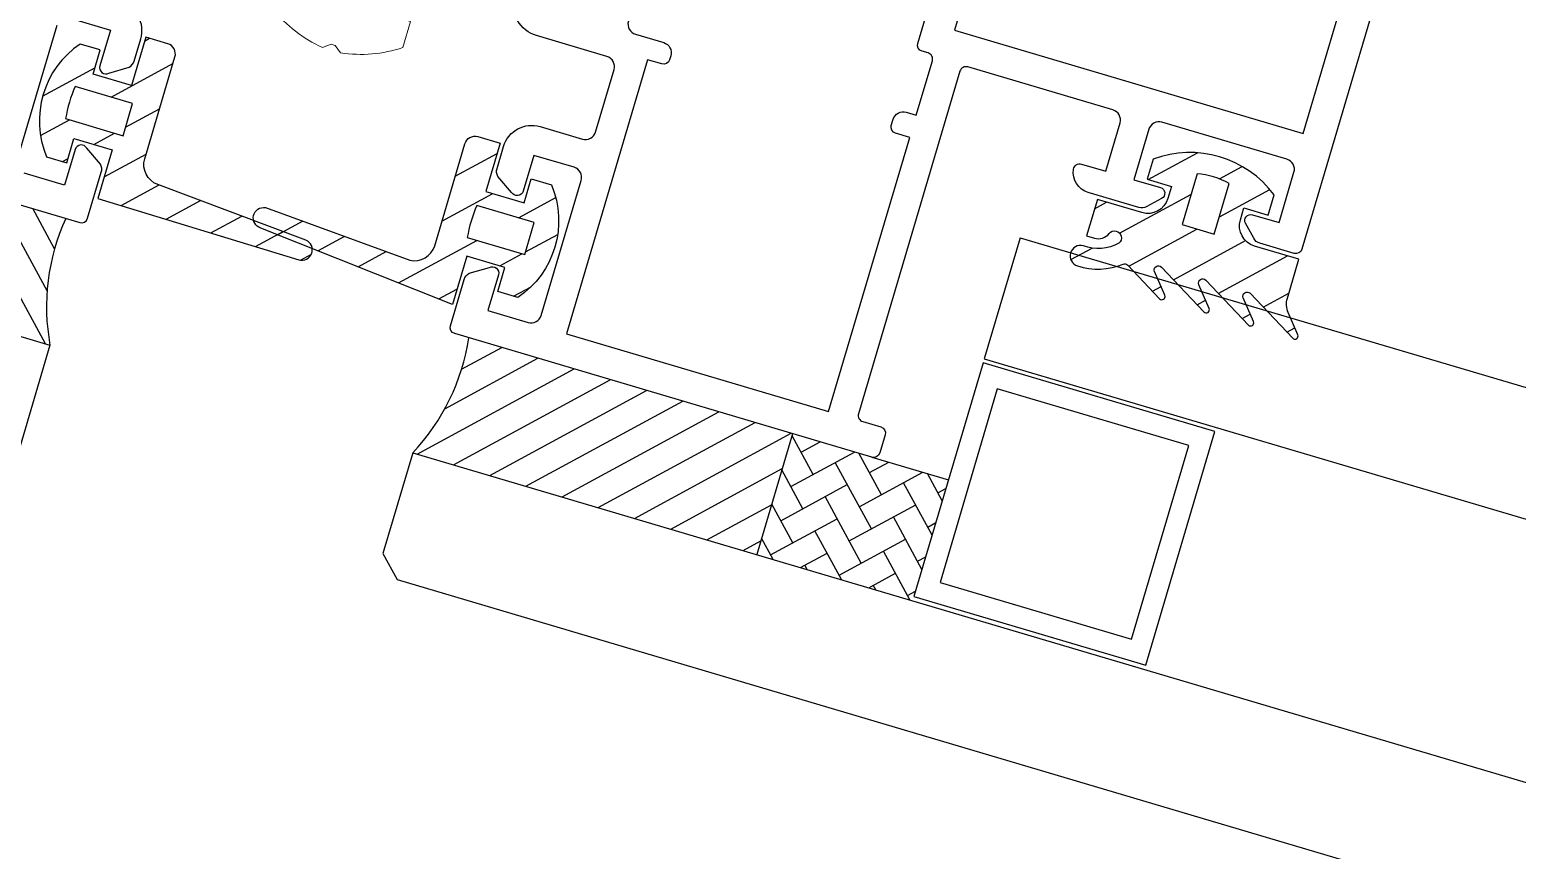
# Model space of a CAD drawing. Header units: millimetres. Extents: x 62878 to 70819, y -67946 to -61850.
# Drawn here: x 67049.31 to 67056.39, y -67031.06 to -67027.16 of the extents above; entities that cross this region are included whole.
import ezdxf

# ---------------------------------------------------------------- set-up
doc = ezdxf.new("R2010")
doc.units = ezdxf.units.MM
doc.layers.add('DOGRAMA', color=171, linetype='Continuous', lineweight=0)
doc.layers.add('DOĞRAMA-yeni', color=40, linetype='Continuous')
pattern_1 = [(28.49895813237898, (66948.84403306528, -66984.1497332581), (-0.075746416285702, 0.1395135940325284), [])]

# ---------------------------------------------------------------- blocks, each defined once
blk = doc.blocks.new('SPANDREL 98')
at = {"layer": 'DOĞRAMA-yeni', "color": 122, "lineweight": -2}
for p, q in [((46272.91855278611, 27296.66940725674), (46178.74697526782, 27268.83141178674)), ((46178.74697526782, 27268.83141178674), (46178.88856122789, 27268.35187720413))]:
    blk.add_line(p, q, dxfattribs=at)
blk = doc.blocks.new('SPANDREL 96')
at = {"layer": 'DOĞRAMA-yeni', "color": 122, "lineweight": -2}
for p, q in [((46174.13256305647, 27269.3453769835), (46168.09042731568, 27267.56139388669)), ((46174.13256305647, 27269.34537698348), (46174.30246620854, 27268.76993548437)), ((46174.30246620854, 27268.76993548439), (46168.02197479446, 27266.91557619772)), ((46177.02076404241, 27268.32131884804), (46084.94526385426, 27241.10294336062)), ((46177.02076404238, 27268.32131884803), (46177.16235000245, 27267.84178426543)), ((46177.16235000248, 27267.84178426543), (46177.09476027798, 27267.7175601569)), ((46177.09476027798, 27267.71756015691), (46085.22044727582, 27240.55859141781))]:
    blk.add_line(p, q, dxfattribs=at)
for points in [[(46174.63660907429, 27267.63823386944), (46173.53367953432, 27267.31258616127), (46173.20520010696, 27268.42510639293), (46174.30812964695, 27268.75075410108)], [(46174.51238496577, 27267.70582359393), (46173.60126925881, 27267.43681026981), (46173.32942421549, 27268.35751666841), (46174.24053992245, 27268.62652999253)]]:
    blk.add_lwpolyline(points, close=True, dxfattribs=at)
blk = doc.blocks.new('a2we')
at = {"lineweight": 5, "ltscale": 0.5}
for p, q in [((-196.0144480926461, -415.2868589025547), (-196.5925912144022, -417.2488821181558)), ((-196.0144480926461, -415.2868589025547), (-195.4639709594615, -417.7110762494052)), ((-197.5747968978259, -417.6063757508618), (-196.5747276986959, -417.2423803302317)), ((-196.5747276986959, -417.2423803302317), (-194.1582851917165, -418.2620245979042)), ((-194.1582851917165, -418.2620245979042), (-197.5747968978259, -417.6063757508618)), ((-195.1583543907882, -418.6260200186506), (-197.5747968978259, -417.6063757508618)), ((-196.8896500078097, -417.895480952812), (-197.0961171580722, -418.3448917148726)), ((-197.1143788935161, -419.7428166739272), (-197.1143788935161, -418.4283854465556)), ((-194.1582851917165, -418.2620245979042), (-195.1583543907882, -418.6260200186506)), ((-195.1583543907882, -418.6260200186506), (-194.9264251741961, -419.2953524503964)), ((-194.9154016761394, -420.634479622855), (-194.9154016761394, -419.3608343693425)), ((-198.1144480926461, -420.1068120946153), (-197.1143788935161, -419.7428166739268)), ((-194.9154016761721, -421.4039929561312), (-198.1144480926461, -420.1068120946153)), ((-193.9153324771005, -421.0399975355008), (-198.1144480926461, -420.1068120946153)), ((-197.1143788935161, -419.7428166739268), (-193.9153324771005, -421.0399975355008)), ((-197.1143788935161, -419.7428166739268), (-193.9153324771005, -421.0399975355008)), ((-197.1143788935161, -422.2969096404012), (-197.1143788935162, -420.512330007273)), ((-193.9153324771005, -421.0399975355008), (-194.9154016761721, -421.4039929561312)), ((-194.9154016761721, -423.1885725893157), (-194.9154016761721, -421.4039929561312)), ((-198.1144480926461, -422.6609050610894), (-197.1143788935161, -422.2969096404012)), ((-197.1143788935161, -422.2969096404012), (-193.9153324771005, -423.594090501975)), ((-197.1143788935161, -422.2969096404012), (-193.9153324771005, -423.594090501975)), ((-194.9154016761721, -423.9580859226053), (-198.1144480926461, -422.6609050610894)), ((-193.9153324771005, -423.594090501975), (-198.1144480926461, -422.6609050610894)), ((-197.1143788935161, -424.8510026068752), (-197.1143788935162, -423.0664229737469)), ((-193.9153324771005, -423.594090501975), (-194.9154016761721, -423.9580859226053)), ((-194.9154016761721, -425.7426655557898), (-194.9154016761721, -423.9580859226053)), ((-198.1144480926461, -425.2149980275636), (-197.1143788935161, -424.8510026068752)), ((-194.9154016761721, -426.5121788890793), (-198.1144480926461, -425.2149980275636)), ((-193.9153324771005, -426.1481834684492), (-198.1144480926461, -425.2149980275636)), ((-197.1143788935161, -424.8510026068752), (-193.9153324771005, -426.1481834684492)), ((-197.1143788935161, -424.8510026068752), (-193.9153324771005, -426.1481834684492)), ((-197.1143788935161, -427.3050955733496), (-197.1143788935162, -425.6205159402211)), ((-193.9153324771005, -426.1481834684492), (-194.9154016761721, -426.5121788890793)), ((-194.9154016761721, -428.1967585222638), (-194.9154016761721, -426.5121788890793)), ((-198.1144480926461, -427.669090994038), (-197.1143788935161, -427.3050955733496)), ((-197.1143788935161, -427.3050955733496), (-193.9153324771005, -428.6022764349236)), ((-197.1143788935161, -427.3050955733496), (-193.9153324771005, -428.6022764349236)), ((-194.9154016761721, -428.9662718555534), (-198.1144480926461, -427.669090994038)), ((-193.9153324771005, -428.6022764349236), (-198.1144480926461, -427.669090994038)), ((-197.1143788935161, -429.5591885398237), (-197.1143788935161, -428.0237477951896)), ((-193.9153324771005, -428.6022764349236), (-194.9154016761721, -428.9662718555534)), ((-194.9154016761721, -430.450851488738), (-194.9154016761721, -428.9662718555534)), ((-198.1144480926461, -429.9231839605702), (-197.1143788935161, -429.5591885398237)), ((-194.9154016761721, -431.2203648220857), (-198.1144480926461, -429.9231839605702)), ((-193.9153324771005, -430.8563694013976), (-198.1144480926461, -429.9231839605702)), ((-197.1143788935161, -429.5591885398237), (-193.9153324771005, -430.8563694013976)), ((-197.1143788935161, -429.5591885398237), (-193.9153324771005, -430.8563694013976)), ((-197.1143788935161, -431.8132815063559), (-197.1143788935161, -430.2778407616635)), ((-193.9153324771005, -430.8563694013976), (-194.9154016761721, -431.2203648220857)), ((-194.9154016761721, -432.7049444552304), (-194.9154016761721, -431.2203648220857)), ((-198.1144480926461, -432.177276926986), (-197.1143788935161, -431.8132815063559)), ((-194.9154016761721, -433.4744577885599), (-198.1144480926461, -432.177276926986)), ((-193.9153324771005, -433.1104623678716), (-198.1144480926461, -432.177276926986)), ((-197.1143788935161, -431.8132815063559), (-193.9153324771005, -433.1104623678716)), ((-197.1143788935161, -431.8132815063559), (-193.9153324771005, -433.1104623678716)), ((-197.1143788935161, -434.0673744728301), (-197.1143788935161, -432.5319337281958)), ((-193.9153324771005, -433.1104623678716), (-194.9154016761721, -433.4744577885599)), ((-194.9154016761721, -434.9590374217446), (-194.9154016761721, -433.4744577885599)), ((-198.1144480926461, -434.4313698935184), (-197.1143788935161, -434.0673744728301)), ((-194.9154016761721, -435.7285507550341), (-198.1144480926461, -434.4313698935184)), ((-193.9153324771005, -435.364555334404), (-198.1144480926461, -434.4313698935184)), ((-197.1143788935161, -434.0673744728301), (-193.9153324771005, -435.364555334404)), ((-197.1143788935161, -434.0673744728301), (-193.9153324771005, -435.364555334404)), ((-197.1143788935161, -436.3642339800811), (-197.1143788935161, -434.7860266946118)), ((-193.9153324771005, -435.364555334404), (-194.9154016761721, -435.7285507550341)), ((-194.9154016761721, -437.2558969289955), (-194.9154016761721, -435.7285507550341)), ((-198.1144480926461, -436.7282294008277), (-197.1143788935161, -436.3642339800811)), ((-197.1143788935161, -436.3642339800811), (-193.9153324771005, -437.6614148416551)), ((-197.1143788935161, -436.3642339800811), (-193.9153324771005, -437.6614148416551)), ((-194.9154016761721, -438.0254102623434), (-198.1144480926461, -436.7282294008277)), ((-193.9153324771005, -437.6614148416551), (-198.1144480926461, -436.7282294008277)), ((-197.1143788935161, -438.6610934873901), (-197.1143788935161, -437.1337473134849)), ((-193.9153324771005, -437.6614148416551), (-194.9154016761721, -438.0254102623434)), ((-198.1144480926461, -439.0250889080787), (-197.1143788935161, -438.6610934873901)), ((-197.1143788935161, -438.6610934873901), (-193.9153324771005, -439.9582743489061)), ((-197.1143788935161, -438.6610934873901), (-193.9153324771005, -439.9582743489061)), ((-194.9154016761721, -439.5527564362646), (-194.9154016761721, -438.0254102623434)), ((-194.9154016761721, -440.3222697695944), (-198.1144480926461, -439.0250889080787)), ((-193.9153324771005, -439.9582743489061), (-198.1144480926461, -439.0250889080787)), ((-197.1143788935161, -440.9579529946993), (-197.1143788935161, -439.430606820736)), ((-193.9153324771005, -439.9582743489061), (-194.9154016761721, -440.3222697695944)), ((-194.9154016761721, -441.849615943574), (-194.9154016761721, -440.3222697695944)), ((-198.1144480926461, -441.3219484153295), (-197.1143788935161, -440.9579529946993)), ((-194.9154016761721, -442.6191292769035), (-198.1144480926461, -441.3219484153295)), ((-193.9153324771005, -442.2551338562151), (-198.1144480926461, -441.3219484153295)), ((-197.1143788935161, -440.9579529946993), (-193.9153324771005, -442.2551338562151)), ((-197.1143788935161, -443.2537258831643), (-197.1143788935161, -441.7274663280053)), ((-193.9153324771005, -442.2551338562151), (-194.9154016761721, -442.6191292769035)), ((-194.9154016761721, -444.1453888320787), (-194.9154016761721, -442.6191292769035)), ((-198.1144480926461, -443.6177213039109), (-197.1143788935161, -443.2537258831643)), ((-194.9154016761721, -444.9149021654266), (-198.1144480926461, -443.6177213039109)), ((-193.9153324771005, -444.5509067447383), (-198.1144480926461, -443.6177213039109)), ((-197.1143788935161, -443.2537258831643), (-193.9153324771005, -444.5509067447383)), ((-197.1143788935161, -445.5538642814245), (-197.1143788935161, -444.0232392165685)), ((-193.9153324771005, -444.5509067447383), (-194.9154016761721, -444.9149021654266)), ((-194.9154016761721, -446.4455272302989), (-194.9154016761721, -444.9149021654266)), ((-198.1144480926461, -445.9178597020545), (-197.1143788935161, -445.5538642814245)), ((-197.1143788935161, -445.5538642814245), (-193.9153324771005, -446.8510451429402)), ((-197.1143788935161, -445.5538642814245), (-193.9153324771005, -446.8510451429402)), ((-193.9153324771005, -446.8510451429402), (-198.1144480926461, -445.9178597020545)), ((-194.9154016761721, -447.2150405636282), (-198.1144480926461, -445.9178597020545)), ((-197.1143788935161, -447.8540026795677), (-197.1143788935161, -446.3233776147298)), ((-193.9153324771005, -446.8510451429402), (-194.9154016761721, -447.2150405636282)), ((-197.1143788935161, -447.8540026795677), (-198.1144480926461, -448.2179981003141)), ((-193.9153324771005, -449.1511835411412), (-197.1143788935161, -447.8540026795677)), ((-194.9154016761721, -448.7456656284821), (-194.9154016761721, -447.2150405636282)), ((-194.9154016761721, -449.5151789618299), (-198.1144480926461, -448.2179981003141)), ((-198.1144480926461, -448.2179981003141), (-193.9153324771005, -449.1511835411412)), ((-197.1143788935161, -450.1541410778275), (-197.1143788935161, -448.6235160129718)), ((-193.9153324770423, -449.1511835411412), (-194.9154016761721, -449.5151789618299)), ((-194.9154016761723, -451.0458040266858), (-194.9154016761721, -449.5151789618299)), ((-198.1144480926461, -450.5181364984577), (-197.1143788935161, -450.1541410778275)), ((-194.9154016761721, -451.8153173600317), (-198.1144480926461, -450.5181364984577)), ((-193.9153324770423, -451.4513219393434), (-198.1144480926461, -450.5181364984577)), ((-197.1143788935161, -450.1541410778275), (-193.9153324770423, -451.4513219393434)), ((-197.1143788935161, -453.2868589025547), (-197.1143788935162, -450.9236544111328)), ((-193.9153324770423, -451.4513219393434), (-194.9154016761721, -451.8153173600317)), ((-194.9154016761721, -453.2868589025547), (-194.9154016761721, -451.8153173600317)), ((-192.7980524524961, -453.2868589025547), (-199.230843732796, -453.2868589025547)), ((-199.230843732796, -454.5827171301502), (-199.230843732796, -453.2868589025547)), ((-192.7980524524961, -454.5827171301502), (-192.7980524524961, -453.2868589025547))]:
    blk.add_line(p, q, dxfattribs=at)
blk.add_lwpolyline([(-196.4690204826777, -455.6637351848848), (-196.1125089353335, -455.3998333582319), (-195.9163872499585, -455.3998333582319), (-195.5598757026143, -455.6637351848848)], dxfattribs=at)
for centre, radius, start, end in [((-196.9143788935627, -418.4283854465556), 0.2, 155.3251238657465, 180), ((-195.115401676151, -419.3608343693425), 0.2, 0, 19.11162363728389), ((-195.6603624057317, -449.5292358589606), 6.187568978619671, 234.757305859688, 262.4904896380407), ((-196.3685337795604, -449.5292358589606), 6.187568978619673, 277.5095103619591, 305.2426941403116)]:
    blk.add_arc(centre, radius, start, end, dxfattribs=at)

msp = doc.modelspace()

# ---------------------------------------------------------------- hatches: boundary and pattern name
at = {"layer": 'DOGRAMA', "lineweight": -2}
h = msp.add_hatch(dxfattribs=at)
h.set_pattern_fill('ANSI31', color=256, scale=0.05, angle=343.5027534101681, style=0)
h.set_pattern_definition(pattern_1)
edge = h.paths.add_edge_path(flags=16)
edge.add_arc((67050.14366750012, -67027.69189502808), 0.6682514005202169, 156.623278738214, 170.3746371683454)
edge.add_line((67049.4848236641, -67027.58015992153), (67049.75827192375, -67027.66116439493))
edge.add_line((67049.75827192375, -67027.66116439493), (67049.8037171691, -67027.50775406379))
edge.add_line((67049.8037171691, -67027.50775406379), (67049.53026890944, -67027.42674959016))
edge = h.paths.add_edge_path()
edge.add_line((67049.97131282405, -67027.22365602374), (67049.86584322093, -67027.19241241786))
edge.add_line((67049.86584322093, -67027.19241241786), (67049.79767535435, -67027.4225279149))
edge.add_line((67049.79767535435, -67027.4225279149), (67049.61550058602, -67027.36856168658))
edge.add_line((67049.61550058602, -67027.36856168658), (67049.64958451976, -67027.25350393831))
edge.add_line((67049.64958451976, -67027.25350393831), (67049.55370306237, -67027.22510066007))
edge.add_arc((67049.8020884672, -67027.5907079502), 0.4419999999260482, 124.1913100533073, 202.8066062847227)
edge.add_line((67049.39464470602, -67027.76203681937), (67049.49052616251, -67027.79044009761))
edge.add_line((67049.49052616251, -67027.79044009761), (67049.5246100963, -67027.67538234907))
edge.add_line((67049.5246100963, -67027.67538234907), (67049.70678486463, -67027.72934857717))
edge.add_line((67049.70678486463, -67027.72934857717), (67049.63861699706, -67027.95946407421))
edge.add_line((67049.63861699706, -67027.95946407421), (67050.59434305751, -67028.25197632976))
edge.add_arc((67050.6085446966, -67028.20403560133), 0.04999999995144577, 253.4989580006567, 426.7891211915672)
edge.add_line((67050.62825051756, -67028.15808257516), (67049.92287169091, -67027.89333588067))
edge.add_arc((67049.95719794597, -67027.79941193142), 0.1000000001396606, 163.4989581726699, 249.9242286033491, ccw=False)
edge.add_line((67049.8613164888, -67027.77100865346), (67050.00505191376, -67027.28579839099))
edge.add_arc((67049.95711118529, -67027.27159675221), 0.0499999999065059, 343.498958350624, 433.4989583666124)
h = msp.add_hatch(dxfattribs=at)
h.set_pattern_fill('ANSI31', color=256, scale=0.03999999999999999, angle=343.5027534101681, style=0)
h.set_pattern_definition([(118.4989581323789, (67179.18334656024, -67052.38390236374), (0.1116108752260227, 0.06059713302856166), [])])
h.paths.add_polyline_path([(67048.20218054441, -67027.70342391096, 0.4142135623420975), (67048.23635884622, -67027.68486741165), (67049.48521482316, -67028.05482010767, 0.1532309010706403), (67049.41067661266, -67028.65851212754), (67048.03957177704, -67028.25234525208)])
h.paths.add_polyline_path([(67047.94485796278, -67027.59851515036), (67048.18362404464, -67027.66924560869, 0.4142135623575963), (67048.20218054441, -67027.70342391096), (67048.03957177704, -67028.25234525208), (67047.77443829391, -67028.1738038925)])
h = msp.add_hatch(dxfattribs=at)
h.set_pattern_fill('ANSI31', color=256, scale=0.05, angle=343.5027534101681, style=0)
h.set_pattern_definition(pattern_1)
edge = h.paths.add_edge_path(flags=16)
edge.add_arc((67052.05447783308, -67028.25794062682), 0.6682513984706757, 156.6232790346898, 170.3746374650617)
edge.add_line((67051.3956339985, -67028.14620552403), (67051.66908225816, -67028.22720999767))
edge.add_line((67051.66908225816, -67028.22720999767), (67051.7145275035, -67028.07379966605))
edge.add_line((67051.7145275035, -67028.07379966605), (67051.44107924291, -67027.99279519288))
edge = h.paths.add_edge_path()
edge.add_line((67051.4464670984, -67027.66586057746), (67051.55193670056, -67027.69710418332))
edge.add_line((67051.55193670056, -67027.69710418332), (67051.48376883398, -67027.92721968013))
edge.add_line((67051.48376883398, -67027.92721968013), (67051.66594360227, -67027.98118590844))
edge.add_line((67051.66594360227, -67027.98118590844), (67051.70002753605, -67027.8661281597))
edge.add_line((67051.70002753605, -67027.8661281597), (67051.79590899259, -67027.89453143791))
edge.add_arc((67051.38846523142, -67028.06586030705), 0.4419999999065409, -55.80868995087337, 22.8066062819762, ccw=False)
edge.add_line((67051.63685063622, -67028.4314675972), (67051.54096917881, -67028.40306431899))
edge.add_line((67051.54096917881, -67028.40306431899), (67051.57505311252, -67028.2880065707))
edge.add_line((67051.57505311252, -67028.2880065707), (67051.39287834422, -67028.23404034262))
edge.add_line((67051.39287834422, -67028.23404034262), (67051.32471047668, -67028.46415583944))
edge.add_line((67051.32471047668, -67028.46415583944), (67050.41332125061, -67028.10092511289))
edge.add_arc((67050.4275228895, -67028.05298438434), 0.05000000000520138, 80.20879505923352, 253.4989582623861, ccw=False)
edge.add_line((67050.43602580122, -67028.00371268361), (67051.12233807478, -67028.2538725082))
edge.add_arc((67051.14470784846, -67028.15640665132), 0.1000000001533109, 257.0736877993078, 343.498958233366)
edge.add_line((67051.24058930567, -67028.18480992918), (67051.3843247307, -67027.69959966718))
edge.add_arc((67051.4322654594, -67027.71380130618), 0.05000000019174563, 73.4989581913141, 163.4989581865778, ccw=False)
h = msp.add_hatch(dxfattribs=at)
h.set_pattern_fill('ANSI31', color=256, scale=0.05, angle=343.5027534101681, style=0)
h.set_pattern_definition(pattern_1)
edge = h.paths.add_edge_path(flags=16)
edge.add_arc((67054.8324782218, -67028.24129838348), 0.4000000004287303, 61.96199908055659, 85.03591714601285)
edge.add_line((67054.8670907173, -67027.8427987279), (67054.79553764567, -67028.084341721))
edge.add_line((67054.79553764567, -67028.084341721), (67054.94894797704, -67028.12978696563))
edge.add_line((67054.94894797704, -67028.12978696563), (67055.02050104867, -67027.88824397277))
edge = h.paths.add_edge_path()
edge.add_arc((67054.83247822289, -67028.24129838291), 0.4999999997943023, 36.62906050135761, 110.368855793176)
edge.add_line((67054.65844696373, -67027.77256272113), (67054.63004368573, -67027.86844417812))
edge.add_line((67054.63004368573, -67027.86844417812), (67054.74510143357, -67027.90252811143))
edge.add_line((67054.74510143357, -67027.90252811143), (67054.72805946713, -67027.96005698555))
edge.add_arc((67054.6321780098, -67027.93165370745), 0.1000000003426609, 253.49895811877718, 343.49895811877724, ccw=False)
edge.add_line((67054.60377473169, -67028.02753516479), (67054.39283552644, -67027.96504795305))
edge.add_line((67054.39283552644, -67027.96504795305), (67054.34170962626, -67028.13763457593))
edge.add_line((67054.34170962626, -67028.13763457593), (67054.37956304429, -67028.14884801804))
edge.add_arc((67054.39802517525, -67028.08652507074), 0.06500000030428896, 253.498957964152, 321.9082934679917)
edge.add_arc((67054.47490913417, -67028.14679182608), 0.03268943073726849, -51.93132106558261, 141.9082935749912, ccw=False)
edge.add_arc((67054.39720256023, -67027.99895589142), 0.1992591644874201, 249.14927237805028, 299.4151795366485, ccw=False)
edge.add_arc((67054.31334259873, -67028.23349213398), 0.05002797736544348, 75.01356341514258, 252.5267997072486)
edge.add_arc((67054.39523905005, -67027.97273325428), 0.3233450408531613, 252.5583109108244, 291.8846210648992)
edge.add_arc((67054.52321704311, -67028.29133559362), 0.02000000037499853, 43.49895783815282, 111.88462072778171, ccw=False)
edge.add_line((67054.53772478121, -67028.27756876573), (67054.68918627009, -67028.43718168532))
edge.add_arc((67054.7000670732, -67028.42685656447), 0.0149999998937391, 223.4989588805471, 383.4989588676199)
edge.add_line((67054.71382308289, -67028.42087557845), (67054.66472970773, -67028.30796292958))
edge.add_arc((67054.68307105446, -67028.29998828175), 0.02000000019796151, 43.49895782425352, 203.4989577893888, ccw=False)
edge.add_line((67054.69757879243, -67028.286221454), (67054.90012547535, -67028.49966889684))
edge.add_arc((67054.91100627896, -67028.48934377602), 0.01500000023260186, 223.4989574990357, 383.4989573716162)
edge.add_line((67054.92476228913, -67028.48336279021), (67054.87566891301, -67028.37045014134))
edge.add_arc((67054.89401025977, -67028.36247549327), 0.02000000032329112, 43.49895836548558, 203.4989584060685, ccw=False)
edge.add_line((67054.90851799771, -67028.34870866527), (67055.11106468155, -67028.5621561086))
edge.add_arc((67055.12194548469, -67028.55183098787), 0.01499999983471715, 223.4989584814648, 383.4989584598241)
edge.add_line((67055.13570149438, -67028.54585000196), (67055.08660811826, -67028.43293735261))
edge.add_arc((67055.10494946499, -67028.42496270478), 0.02000000019796151, 43.49895782425352, 203.4989577893888, ccw=False)
edge.add_line((67055.11945720296, -67028.41119587702), (67055.3220038868, -67028.6246433199))
edge.add_arc((67055.33288468995, -67028.61431819916), 0.01499999984527292, 223.4989584432039, 383.4989584376609)
edge.add_line((67055.34664069966, -67028.60833721326), (67055.30083522972, -67028.5029866053))
edge.add_arc((67055.39254196285, -67028.46311336644), 0.100000000393338, 163.4989577537113, 203.4989577561468, ccw=False)
edge.add_line((67055.29666050564, -67028.4347100877), (67055.3516500972, -67028.24908073313))
edge.add_line((67055.3516500972, -67028.24908073313), (67055.14071089099, -67028.1865935216))
edge.add_arc((67055.16911416923, -67028.09071206485), 0.09999999982175631, 163.4989579544708, 253.49895795210261, ccw=False)
edge.add_line((67055.07323271246, -67028.06230878661), (67055.09027467889, -67028.0047799125))
edge.add_line((67055.09027467889, -67028.0047799125), (67055.20533242763, -67028.0388638458))
edge.add_line((67055.20533242763, -67028.0388638458), (67055.23373570564, -67027.94298238882))
h = msp.add_hatch(dxfattribs=at)
h.set_pattern_fill('ANSI31', color=256, scale=0.03999999999999999, angle=343.5027534101681, style=0)
h.set_pattern_definition([(28.49895813237898, (66929.38009729056, -66978.38386782708), (-0.06059713302856166, 0.1116108752260227), [])])
h.paths.add_polyline_path([(67052.67025644143, -67029.02701666516, -0.4142135623420975), (67052.65169994166, -67028.99283836292), (67051.40284396379, -67028.6228856669, -0.1532309010706403), (67051.13654283935, -67029.1697711313), (67052.507647675, -67029.57593800628)])
h.paths.add_polyline_path([(67052.94320082603, -67029.07919062421), (67052.70443474324, -67029.00846016586, -0.4142135623575963), (67052.67025644143, -67029.02701666516), (67052.507647675, -67029.57593800628), (67052.77278115813, -67029.65447936635)])
h = msp.add_hatch(dxfattribs=at)
h.set_pattern_fill('AR-HBONE', color=256, scale=0.03, angle=343.5027534101681, style=0)
h.set_pattern_definition([(118.4989581323789, (67067.81526219216, -66996.12732084961), (0.04820196113145938, 0.1627162282720481), [0.3599999999999994, -0.1199999999999999]), (28.49895813237898, (67067.75800505865, -66996.02186175475), (0.04820196113145938, 0.1627162282720481), [0.3599999999999985, -0.1199999999999997])])
h.paths.add_polyline_path([(67053.44511899876, -67029.22787548804), (67053.68482264105, -67029.29888368325), (67053.51440297312, -67029.87417242535), (67052.77278115813, -67029.65447936635), (67052.94320082603, -67029.07919062421)])

# ---------------------------------------------------------------- linework, layer by layer
for p, q in [((67052.94320082603, -67029.07919062421), (67052.77278115813, -67029.65447936635)), ((67052.94320082603, -67029.07919062421), (67052.77278115813, -67029.65447936635)), ((67053.3204731044, -67029.19095122683), (67053.68482264105, -67029.29888368325))]:
    msp.add_line(p, q, dxfattribs=at)
at = {"layer": 'DOGRAMA', "lineweight": -2, "ltscale": 0.5}
for points in [[(67056.14633747417, -67024.88971493131, 0.2621398995659221), (67055.90044147416, -67024.63615559909), (67054.62521809686, -67024.25839200184, 0.4142135623730951), (67054.56307572915, -67024.29213109157), (67054.51763048473, -67024.4455414227), (67054.5655712121, -67024.45974306167, -0.4142135623730951), (67054.5993103018, -67024.5218854294), (67054.59362964694, -67024.54106172071, -0.4142135623730951), (67054.55634422632, -67024.56130517423), (67054.48922720584, -67024.54142287989), (67053.71381771655, -67027.15898665637), (67055.37256692364, -67027.65036336532), (67056.14797641287, -67025.03279958887), (67056.08085939242, -67025.0129172941, -0.4142135623730951), (67056.06061593819, -67024.97563187369), (67056.06629659489, -67024.95645558239, -0.3618128521052944), (67056.11951941033, -67024.92093700894)], [(67056.27759695824, -67025.12334523458), (67055.36585173575, -67028.20114000441, -0.4142135623730951), (67055.3285663151, -67028.2213834584), (67055.16624859658, -67028.17329954873, -0.1991096956269791), (67055.13651558172, -67028.14921235674), (67055.09800578537, -67028.07828305852, -0.6680969080520953), (67055.13089517839, -67028.0376721467), (67055.25718064577, -67028.07508210398), (67055.32818884117, -67027.83537846152, 0.4142135623730951), (67055.29444975147, -67027.77323609403), (67054.69998471733, -67027.59713577082, 0.4142135623730951), (67054.63784235052, -67027.63087486007), (67054.56683415509, -67027.87057850254), (67054.69312921041, -67027.90799130032, -0.6680969080520438), (67054.69859239907, -67027.95996352323), (67054.62766310084, -67027.99847332003, -0.1989616347782854), (67054.58959833768, -67028.00247655458), (67054.34988510661, -67027.93146551937, -0.3728392455561729), (67054.27933469194, -67027.82117003048, -0.4568501953068724), (67054.31754236724, -67027.79672997967), (67054.43260011505, -67027.83081391345), (67054.5007679826, -67027.60069841665, 0.4142135623730951), (67054.46702889289, -67027.53855604894), (67053.77668240224, -67027.33405244748, 0.4142135623730951), (67053.73939698157, -67027.35429590144), (67053.25654125583, -67028.98428067064, 0.4142135623730951), (67053.27678471003, -67029.02156609103), (67053.36307802185, -67029.04712904138, -0.4142135623730951), (67053.3833214751, -67029.08441446199), (67053.35775852503, -67029.17070777311, -0.4142135623730951), (67053.3204731044, -67029.19095122683), (67051.3357269442, -67028.60300337258, -0.4142135623730951), (67051.31548349092, -67028.56571795196), (67051.38060936675, -67028.3458713591, -0.1989616347783402), (67051.40469939879, -67028.31612875605), (67051.50075159181, -67028.28811705361, -0.6680475602943508), (67051.5438253109, -67028.32300841714), (67051.49338960947, -67028.49326512065), (67051.68515252438, -67028.55007167663, 0.4142135623730951), (67051.74729489119, -67028.51633258689), (67051.93759685435, -67027.87392682496, 0.4142135623730951), (67051.90385776458, -67027.81178445747), (67051.71209485063, -67027.7549779015), (67051.66165915012, -67027.92523460479, -0.6680475602943992), (67051.60653108025, -67027.93103533138), (67051.54123679677, -67027.85521700415, -0.1991096956271691), (67051.53723072191, -67027.8171618289), (67051.56827266398, -67027.71237298453, -0.4142135623730951), (67051.74227129362, -67027.61790353402), (67051.94362235322, -67027.67755041765, 0.4142135623730951), (67052.0057647209, -67027.64381132838), (67052.09381488276, -67027.34657881131, 0.4142135623730951), (67052.06007579305, -67027.28443644407), (67051.7244906943, -67027.1850249711, -0.4142135623730951), (67051.6232734251, -67026.99859786843)], [(67049.50682133858, -67027.10170250783), (67049.69858425258, -67027.15850906383), (67049.64814855208, -67027.32876576707, 0.6680475602943992), (67049.69122227113, -67027.3636571311), (67049.78727730375, -67027.33563584005, 0.1991096956271691), (67049.81136449621, -67027.30590282516), (67049.84240643829, -67027.20111398103, 0.4142135623730951), (67049.74793698778, -67027.02711535165)], [(67049.25437700865, -67027.77784735951), (67049.44467897086, -67027.13544159735, -0.4142135623730951)], [(67047.56758568349, -67027.48675454772), (67049.55233184365, -67028.074702402, 0.4142135623730951), (67049.58961726428, -67028.05445894846), (67049.65474314013, -67027.83461235535, 0.1989616347783402), (67049.65073990579, -67027.79654759217), (67049.58544278274, -67027.72073885334, 0.6680475602943508), (67049.53031471284, -67027.72653957945), (67049.47987901233, -67027.89679628295), (67049.28811609838, -67027.839989727, -0.4142135623730951)]]:
    msp.add_lwpolyline(points, format="xyb", dxfattribs=at)
at = {"layer": 'DOGRAMA', "linetype": 'ByBlock', "lineweight": -2}
msp.add_lwpolyline([(67052.16198274939, -67027.11646331451, 0.4142135623730951), (67052.19572184008, -67027.17860568201), (67052.32995587919, -67027.21837027131, -0.4142135623730951), (67052.36369496887, -67027.28051263858), (67052.35801431313, -67027.29968893032, -0.4142135623730951), (67052.32072889249, -67027.31993238385), (67052.25361187293, -67027.30005008954), (67051.86732729178, -67028.60403790446), (67053.11378623394, -67028.97328051875), (67053.50007081419, -67027.66929270311), (67053.43295379463, -67027.64941040834, -0.4142135623730951), (67053.41271033949, -67027.61212498795), (67053.42123132315, -67027.58336055074, -0.4142135623730951), (67053.4833736918, -67027.54962146148), (67053.53131441912, -67027.56382310025), (67053.60800327035, -67027.30494316625, 0.4142135623730951), (67053.58775981702, -67027.26765774586), (67053.5589953801, -67027.25913676241, -0.4142135623730951), (67053.53875192587, -67027.22185134178), (67053.64100372628, -67026.87667809667, 0.4142135623730951)], format="xyb", dxfattribs=at)
at = {"layer": 'DOGRAMA', "lineweight": -2}
for points in [[(67049.97131282405, -67027.22365602374), (67049.86584322093, -67027.19241241786), (67049.79767535435, -67027.4225279149), (67049.61550058602, -67027.36856168658), (67049.64958451976, -67027.25350393831), (67049.55370306237, -67027.22510066007, 0.3571428571427583), (67049.39464470602, -67027.76203681937), (67049.49052616251, -67027.79044009761), (67049.5246100963, -67027.67538234907), (67049.70678486463, -67027.72934857717), (67049.63861699706, -67027.95946407421), (67050.59434305751, -67028.25197632976, 0.9430953754055073), (67050.62825051756, -67028.15808257516), (67049.92287169091, -67027.89333588067, -0.3960555621610378), (67049.8613164888, -67027.77100865346), (67050.00505191376, -67027.28579839099, 0.4142135623731011)], [(67049.53026890944, -67027.42674959016, 0.0600737299861167), (67049.4848236641, -67027.58015992153), (67049.75827192375, -67027.66116439493), (67049.8037171691, -67027.50775406379)], [(67051.4464670984, -67027.66586057746), (67051.55193670056, -67027.69710418332), (67051.48376883398, -67027.92721968013), (67051.66594360227, -67027.98118590844), (67051.70002753605, -67027.8661281597), (67051.79590899259, -67027.89453143791, -0.3571428571427583), (67051.63685063622, -67028.4314675972), (67051.54096917881, -67028.40306431899), (67051.57505311252, -67028.2880065707), (67051.39287834422, -67028.23404034262), (67051.32471047668, -67028.46415583944), (67050.41332125061, -67028.10092511289, -0.9430953754055073), (67050.43602580122, -67028.00371268361), (67051.12233807478, -67028.2538725082, 0.3960555621610378), (67051.24058930567, -67028.18480992918), (67051.3843247307, -67027.69959966718, -0.4142135623731011)], [(67055.23373570564, -67027.94298238882, 0.3333333333332296), (67054.65844696373, -67027.77256272113), (67054.63004368573, -67027.86844417812), (67054.74510143357, -67027.90252811143), (67054.72805946713, -67027.96005698555, -0.4142135623730951), (67054.60377473169, -67028.02753516479), (67054.39283552644, -67027.96504795305), (67054.34170962626, -67028.13763457593), (67054.37956304429, -67028.14884801804, 0.3076847592325949), (67054.44918175685, -67028.1266249984, -1.128701775595035), (67054.49506562023, -67028.17252730647, -0.2229122392588673), (67054.3262793523, -67028.18516575478, 0.9785310008372164), (67054.29832121465, -67028.28121169539, 0.1732976222504512), (67054.51576226857, -67028.27277686652, -0.3075716929246892), (67054.53772478121, -67028.27756876573), (67054.68918627009, -67028.43718168532, 0.8390996311771624), (67054.71382308289, -67028.42087557845), (67054.66472970773, -67028.30796292958, -0.8390996311772869), (67054.69757879243, -67028.286221454), (67054.90012547535, -67028.49966889684, 0.8390996311771624), (67054.92476228913, -67028.48336279021), (67054.87566891301, -67028.37045014134, -0.839099631177325), (67054.90851799771, -67028.34870866527), (67055.11106468155, -67028.5621561086, 0.8390996311769768), (67055.13570149438, -67028.54585000196), (67055.08660811826, -67028.43293735261, -0.8390996311770358), (67055.11945720296, -67028.41119587702), (67055.3220038868, -67028.6246433199, 0.8390996311781366), (67055.34664069966, -67028.60833721326), (67055.30083522972, -67028.5029866053, -0.1763269807084491), (67055.29666050564, -67028.4347100877), (67055.3516500972, -67028.24908073313), (67055.14071089099, -67028.1865935216, -0.4142135623728453), (67055.07323271246, -67028.06230878661), (67055.09027467889, -67028.0047799125), (67055.20533242763, -67028.0388638458)], [(67055.02050104867, -67027.88824397277, 0.1010205144335734), (67054.8670907173, -67027.8427987279), (67054.79553764567, -67028.084341721), (67054.94894797704, -67028.12978696563)], [(67055.02050104867, -67027.88824397277, 0.1010205144335734), (67054.8670907173, -67027.8427987279), (67054.79553764567, -67028.084341721), (67054.94894797704, -67028.12978696563)], [(67051.44107924291, -67027.99279519288, 0.0600737299861167), (67051.3956339985, -67028.14620552403), (67051.66908225816, -67028.22720999767), (67051.7145275035, -67028.07379966605)]]:
    msp.add_lwpolyline(points, format="xyb", close=True, dxfattribs=at)
for centre, start, end in [((67050.40975809208, -67028.47542166025), 155.5378348272095, 190.384725850862), ((67050.39838619629, -67028.47205292665), 316.6131904137342, 351.4600814371747)]:
    msp.add_arc(centre, 1.015719411173231, start, end, dxfattribs=at)

# ---------------------------------------------------------------- block references
at = {"layer": 'DOGRAMA', "linetype": 'ByBlock', "lineweight": -2, "xscale": 0.09999999997988827, "yscale": 0.09999999997988827, "zscale": 0.09999999997988827, "rotation": 343.4989581280163}
msp.add_blockref('a2we', (67082.48626920163, -66989.13168255756), dxfattribs=at)
at = {"layer": 'DOĞRAMA-yeni', "xscale": -1, "rotation": 359.9612925110064}
for name in ['SPANDREL 98', 'SPANDREL 96']:
    msp.add_blockref(name, (113209.725025704, -94328.68081913835), dxfattribs=at)

doc.saveas('drawing.dxf')
